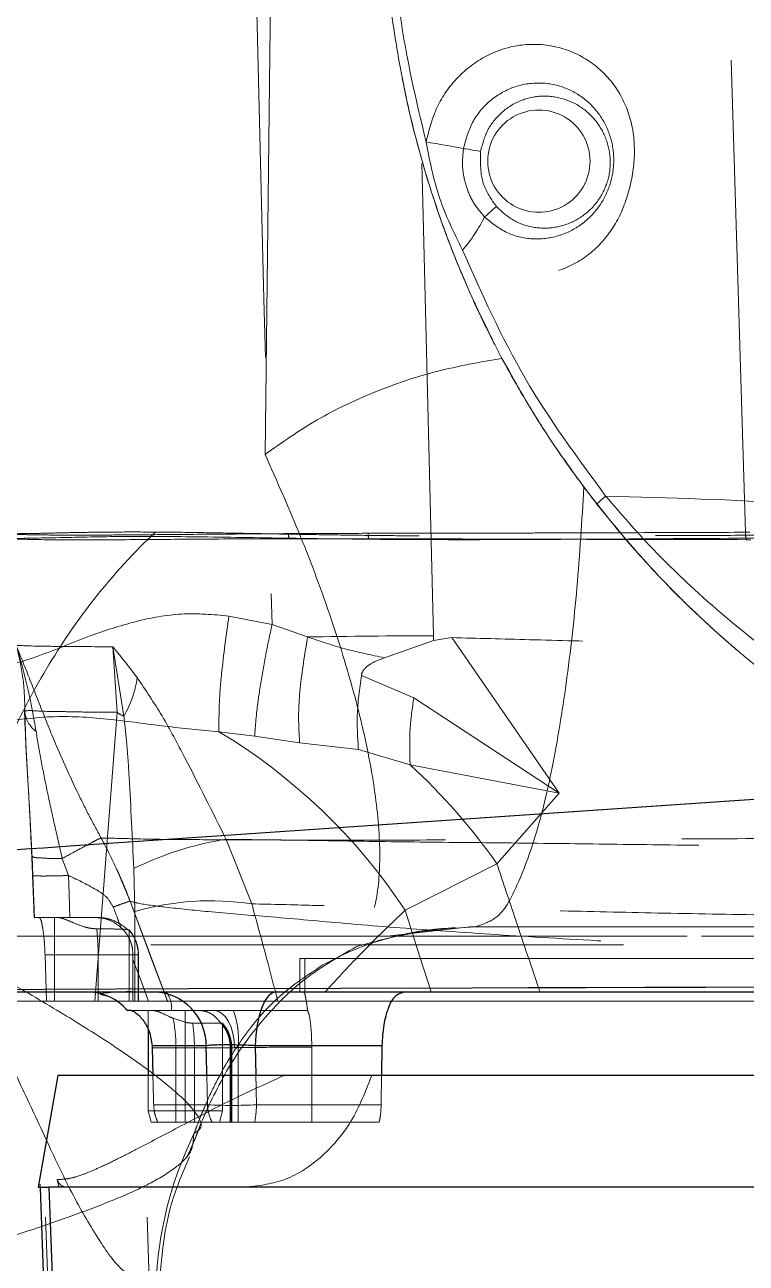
# Model space of a CAD drawing. Header units: millimetres. Extents: x 126 to 938, y 244 to 707.
# Drawn here: x 783.81 to 785.748, y 557.483 to 560.812 of the extents above; entities that cross this region are included whole.
import ezdxf

# ---------------------------------------------------------------- set-up
doc = ezdxf.new("R2010")
doc.units = ezdxf.units.MM
doc.linetypes.add('HIDDEN', pattern=[1.905, 1.27, -0.635])

msp = doc.modelspace()

# ---------------------------------------------------------------- linework, layer by layer
at = {"color": 7, "linetype": 'HIDDEN', "lineweight": 18}
for p, q in [((784.4554, 559.6574), (784.4737, 561.1873)), ((784.4741, 559.2002), (784.3582, 559.2228)), ((784.5698, 559.1664), (784.4741, 559.2004)), ((784.908, 559.1572), (784.7764, 559.1106)), ((784.9569, 559.1646), (784.908, 559.1572)), ((785.2457, 558.7467), (784.9569, 559.1646)), ((784.0758, 558.9535), (784.0466, 559.1397)), ((784.0577, 558.9639), (784.0466, 559.1397)), ((784.8552, 559.003), (784.7143, 559.0632)), ((785.2457, 558.7467), (784.8552, 559.003)), ((783.8092, 558.9691), (783.8111, 558.9141)), ((783.9983, 558.1873), (784.0577, 558.9639)), ((783.8114, 558.9142), (783.8118, 558.8999)), ((784.3315, 558.9116), (784.4275, 558.8998)), ((784.4275, 558.8998), (784.5483, 558.8818)), ((784.5483, 558.8818), (784.7062, 558.8642)), ((784.7062, 558.8642), (784.8452, 558.8224)), ((784.8452, 558.8224), (785.2457, 558.7467)), ((785.0782, 558.5568), (785.2457, 558.7467)), ((784.351, 558.6224), (784.4196, 558.4489)), ((783.8292, 558.5767), (783.8315, 558.5243)), ((783.9267, 558.5253), (783.9101, 558.5709)), ((784.8316, 558.4319), (785.0782, 558.5568)), ((783.8315, 558.5253), (783.8357, 558.4109)), ((784.0571, 558.5409), (784.0925, 558.4558)), ((784.1054, 558.4284), (784.1027, 558.5436)), ((784.1939, 558.1856), (784.0926, 558.4562)), ((784.1054, 558.1873), (784.1054, 558.4284)), ((783.8346, 558.4123), (783.8488, 558.4123)), ((783.9309, 558.4123), (783.8346, 558.4123)), ((783.8488, 558.4123), (783.8985, 558.4123)), ((783.8898, 558.4123), (783.8898, 558.1873)), ((783.8985, 558.4123), (783.8898, 558.4123)), ((783.8898, 558.4123), (784.0068, 558.4123)), ((784.0002, 558.4123), (783.9309, 558.4123)), ((784.0068, 558.4123), (784.0002, 558.4123)), ((784.7833, 558.3623), (785.0056, 558.3873)), ((785.0222, 558.3873), (784.965, 558.3839)), ((785.0056, 558.3873), (791.1195, 558.3873)), ((785.0222, 558.3873), (785.0056, 558.3873)), ((791.1155, 558.3873), (785.0222, 558.3873)), ((787.3237, 558.3623), (783.4787, 558.3623)), ((783.5176, 558.3623), (784.7833, 558.3623)), ((791.2237, 558.3623), (783.7237, 558.3623)), ((783.7237, 558.3623), (789.7719, 558.3623)), ((784.0898, 558.3787), (784.0898, 558.1873)), ((791.3052, 558.3623), (784.7833, 558.3623)), ((787.3237, 558.339), (783.472, 558.339)), ((783.8684, 558.1873), (783.8641, 558.3123)), ((784.0067, 558.3123), (783.8641, 558.3123)), ((784.1151, 558.3123), (784.0067, 558.3123)), ((784.0067, 558.1873), (784.0067, 558.3123)), ((784.1002, 558.3123), (784.1145, 558.3123)), ((784.1145, 558.3123), (784.1151, 558.3123)), ((784.1145, 558.3123), (784.1145, 558.1873)), ((784.1151, 558.3123), (784.1151, 558.1873)), ((790.3987, 558.3023), (784.5487, 558.3023)), ((784.5487, 558.2123), (784.5487, 558.3023)), ((784.5487, 558.3023), (790.3987, 558.3023)), ((784.5623, 558.3023), (784.5623, 558.2123)), ((790.3851, 558.3023), (784.5623, 558.3023)), ((784.5623, 558.3023), (790.3851, 558.3023)), ((783.1375, 558.2123), (784.6166, 558.2123)), ((791.2237, 558.1873), (783.7237, 558.1873)), ((783.7237, 558.1873), (789.7719, 558.1873)), ((783.8684, 558.1873), (783.9983, 558.1873)), ((783.8684, 558.1873), (784.0067, 558.1873)), ((784.0898, 558.1873), (783.8898, 558.1873)), ((783.8898, 558.1873), (784.0898, 558.1873)), ((783.9757, 558.2123), (784.1571, 558.2123)), ((784.1896, 558.2123), (783.9757, 558.2123)), ((783.9983, 558.1873), (784.1054, 558.1873)), ((784.0067, 558.1873), (784.1151, 558.1873)), ((784.1145, 558.1873), (784.1004, 558.1873)), ((784.1423, 558.1873), (784.1004, 558.1873)), ((784.4897, 558.1873), (784.1054, 558.1873)), ((784.1151, 558.1873), (784.1145, 558.1873)), ((784.1896, 558.2123), (784.1242, 558.2121)), ((784.1423, 558.1873), (784.1933, 558.1873)), ((784.1571, 558.2123), (784.4865, 558.2123)), ((784.5584, 558.2123), (784.1896, 558.2123)), ((784.1933, 558.1873), (784.1929, 558.1873)), ((784.1929, 558.1873), (790.7546, 558.1873)), ((784.4865, 558.2123), (784.8301, 558.2123)), ((786.4138, 558.1873), (784.4897, 558.1873)), ((784.5487, 558.2123), (784.5584, 558.2123)), ((790.3987, 558.2123), (784.5487, 558.2123)), ((790.3851, 558.2123), (784.5623, 558.2123)), ((784.5623, 558.2123), (790.3851, 558.2123)), ((784.6166, 558.2123), (784.9015, 558.2123)), ((784.8301, 558.2123), (790.3987, 558.2123)), ((784.9015, 558.2123), (785.194, 558.2123)), ((785.194, 558.2123), (790.6477, 558.2123)), ((784.086, 558.1623), (784.2042, 558.1623)), ((784.1532, 558.1623), (784.0955, 558.1623)), ((784.1408, 558.1623), (784.1408, 558.1122)), ((784.1409, 558.1623), (784.1532, 558.1623)), ((784.1532, 558.1623), (784.2408, 558.1623)), ((784.2042, 558.1623), (784.3183, 558.1623)), ((784.2408, 558.1623), (784.2755, 558.1623)), ((784.2408, 557.8923), (784.2408, 558.1623)), ((784.3183, 558.1623), (784.2755, 558.1623)), ((784.3183, 558.1623), (784.37, 558.1623)), ((784.37, 558.1623), (784.5696, 558.1623)), ((784.2408, 558.1306), (784.208, 558.1414)), ((784.2408, 557.8923), (784.2408, 558.1306)), ((784.2606, 558.1284), (784.3408, 558.1284)), ((784.3365, 558.1294), (784.3396, 558.1284)), ((784.3408, 557.8923), (784.3408, 558.1284)), ((784.1518, 558.0623), (784.2156, 558.0623)), ((784.2156, 558.0623), (784.2655, 558.0623)), ((784.2156, 558.0623), (784.2156, 557.8623)), ((784.2655, 558.0623), (784.3658, 558.0623)), ((784.2655, 558.0623), (784.2655, 557.8623)), ((784.3731, 558.0623), (784.3618, 558.0623)), ((784.3618, 558.0623), (784.3618, 557.8623)), ((784.3642, 558.0623), (784.3621, 558.0623)), ((784.3621, 558.0623), (784.3621, 557.8623)), ((784.3642, 558.0623), (784.3642, 557.8623)), ((784.3658, 557.8623), (784.3658, 558.0623)), ((784.3831, 558.063), (784.3831, 557.8623)), ((784.5808, 558.0635), (784.5808, 557.8623)), ((783.8988, 557.9873), (784.5059, 557.9873)), ((784.1408, 557.9873), (784.1408, 557.8923)), ((784.3005, 557.9088), (784.2989, 557.9873)), ((784.5059, 557.9873), (784.7419, 557.9873)), ((784.7419, 557.9873), (785.9224, 557.9873)), ((784.1408, 557.8923), (784.2408, 557.8923)), ((784.1408, 557.8923), (784.1489, 557.8623)), ((784.156, 557.9088), (784.3005, 557.9088)), ((784.3408, 557.8923), (784.2408, 557.8923)), ((784.2408, 557.8623), (784.2408, 557.8923)), ((784.2408, 557.8623), (784.2408, 557.8923)), ((784.3328, 557.8623), (784.3408, 557.8923)), ((784.4323, 557.9088), (784.7673, 557.9088)), ((784.1489, 557.8623), (784.2408, 557.8623)), ((784.1671, 557.8623), (784.313, 557.8623)), ((784.2156, 557.8623), (784.1671, 557.8623)), ((784.2655, 557.8623), (784.2156, 557.8623)), ((784.3328, 557.8623), (784.2408, 557.8623)), ((784.2655, 557.8623), (784.3658, 557.8623)), ((784.313, 557.8623), (784.4272, 557.8623)), ((784.3831, 557.8623), (784.3618, 557.8623)), ((784.3621, 557.8623), (784.3642, 557.8623)), ((784.5808, 557.8623), (784.3831, 557.8623)), ((784.4272, 557.8623), (784.7623, 557.8623)), ((784.7623, 557.8623), (784.5808, 557.8623)), ((783.902, 557.6873), (783.8459, 557.6873)), ((783.8506, 557.6954), (783.851, 557.6859)), ((783.8623, 557.6873), (783.902, 557.6873)), ((783.926, 557.6873), (784.4008, 557.6873)), ((783.926, 557.6873), (784.1354, 557.6873)), ((784.1354, 557.6873), (785.9214, 557.6873)), ((784.1823, 556.3373), (784.1354, 557.6873)), ((784.4008, 557.6873), (791.1069, 557.6873))]:
    msp.add_line(p, q, dxfattribs=at)
at = {"color": 7, "linetype": 'Continuous', "lineweight": 25}
for p, q in [((783.9306, 558.6047), (786.347, 558.7698)), ((781.559, 558.2123), (789.6435, 558.2123)), ((784.0736, 558.1742), (784.0853, 558.1611)), ((784.0955, 558.1623), (784.086, 558.1623)), ((784.1408, 558.1122), (784.1408, 557.9873)), ((784.2974, 558.0675), (784.1516, 558.0675)), ((784.1518, 558.0623), (784.1538, 557.9873)), ((784.7694, 558.0675), (784.4291, 558.0675)), ((784.4291, 558.0675), (784.4307, 557.9873)), ((784.7694, 558.0675), (784.7684, 557.9873)), ((783.8988, 557.9873), (783.8459, 557.6873)), ((791.0482, 557.9873), (783.8988, 557.9873)), ((783.8459, 557.6873), (783.8747, 557.6873)), ((783.851, 557.6859), (783.8983, 556.3372)), ((791.1011, 557.6873), (783.8747, 557.6873))]:
    msp.add_line(p, q, dxfattribs=at)
at = {"color": 7, "linetype": 'HIDDEN', "lineweight": 18, "flags": 128}
for points in [[(784.425, 561.1873), (784.4525, 560.0746), (784.4741, 559.2004)], [(784.9076, 559.1695), (784.8802, 560.2995), (784.8586, 561.1873)], [(785.7463, 559.4479), (785.7171, 560.4219), (785.6941, 561.1873)], [(785.0346, 560.472), (785.0272, 560.4732), (785.02, 560.4744), (785.0131, 560.4756), (785.0067, 560.4766), (785.0009, 560.4776), (784.9959, 560.4784), (784.9918, 560.4791), (784.9886, 560.4796)], [(785.0454, 560.2955), (785.0482, 560.298), (785.0514, 560.3008), (785.055, 560.304), (785.0589, 560.3076), (785.0632, 560.3113), (785.0676, 560.3153), (785.0722, 560.3193), (785.0769, 560.3235)], [(783.8305, 558.5253), (783.8328, 558.462), (783.8346, 558.4123)], [(783.9309, 558.4123), (783.9286, 558.4755), (783.9268, 558.5253)], [(784.0925, 558.4558), (784.1487, 558.3054), (784.1929, 558.1873)], [(784.1933, 558.1873), (784.1369, 558.3379), (784.0926, 558.4562)], [(784.8316, 558.4319), (784.8708, 558.3089), (784.9015, 558.2123)], [(784.1002, 558.2996), (784.1003, 558.2367), (784.1004, 558.1873)], [(784.1002, 558.2996), (784.1238, 558.2367), (784.1423, 558.1873)], [(784.3731, 558.0623), (784.3721, 558.0818), (784.3689, 558.1005), (784.3639, 558.1178), (784.3571, 558.133), (784.3487, 558.1454), (784.3393, 558.1546), (784.329, 558.1603), (784.3183, 558.1623)], [(783.9097, 556.3373), (783.8832, 557.0933), (783.8623, 557.6873)]]:
    msp.add_lwpolyline(points, dxfattribs=at)
at = {"color": 7, "linetype": 'Continuous', "lineweight": 25, "flags": 128}
for points in [[(783.9306, 558.6047), (785.2838, 558.6971), (786.347, 558.7698)], [(782.5267, 558.2155), (782.8277, 558.2165), (783.1505, 558.2175), (783.4951, 558.2186), (783.8615, 558.2198), (784.2497, 558.221), (784.6597, 558.2223), (785.0114, 558.2235), (785.1616, 558.2239), (785.3163, 558.2244), (785.4756, 558.2249), (785.6393, 558.2254), (785.8488, 558.2261), (786.078, 558.2268), (786.2988, 558.2275), (786.4938, 558.2281), (786.696, 558.2288), (786.7968, 558.2291), (786.8907, 558.2294), (786.9484, 558.2295), (787.0046, 558.2296)], [(784.4865, 558.2123), (784.4755, 558.2095), (784.465, 558.2013), (784.4552, 558.1881), (784.4466, 558.1702), (784.4395, 558.1483), (784.4341, 558.1233), (784.4306, 558.096), (784.4291, 558.0675)], [(784.0739, 558.1745), (784.0751, 558.1734), (784.086, 558.1623)], [(784.2989, 557.9873), (784.2987, 557.9976), (784.2974, 558.0675)]]:
    msp.add_lwpolyline(points, dxfattribs=at)
at = {"color": 7, "linetype": 'HIDDEN', "lineweight": 18}
for centre, radius, start, end in [((787.4737, 561.1873), 5.5, 90, 270), ((787.4737, 561.1873), 5.5, 90, 270), ((787.4737, 561.1872), 5.95, 181.9999, 266.80843), ((787.4737, 561.1872), 5.95, 181.99983, 266.80851), ((787.4737, 561.1873), 5.9354, 182.00006, 268), ((785.1912, 560.4456), 0.1375, 359.9975, 180.0025), ((785.1912, 560.4456), 0.1375, 359.9975, 180.0025), ((783.6198, 552.9229), 7.6797, 79.73333, 80.49402), ((785.1912, 560.4456), 0.1375, 179.9975, 0.0025), ((785.1912, 560.4456), 0.1375, 179.9975, 0.0025), ((784.6551, 560.4912), 0.4366, 319.2827, 333.3726), ((784.5812, 559.4439), 0.0629, 181.0335, 191.0561), ((784.7985, 559.4466), 0.0664, 181.3197, 194.005), ((785.8489, 559.449), 0.1026, 180.6383, 191.8232), ((784.9107, 540.6625), 18.5071, 90.00961, 91.05569), ((783.8258, 559.0985), 0.2891, 329.8832, 351.7562), ((783.8845, 558.9727), 0.0749, 184.1427, 233.4223), ((784.1009, 559.0177), 0.069, 231.2826, 248.7127), ((783.5251, 557.5704), 1.565, 33.3997, 58.9858), ((783.7768, 557.6498), 1.5864, 34.8745, 47.6625), ((784.4808, 557.7827), 0.8497, 98.7902, 116.4237), ((784.3093, 557.7231), 0.7341, 81.3594, 106.1206), ((783.4277, 558.3161), 0.5789, 359.6218, 6.5299), ((784.0143, 558.3123), 0.1003, 359.9736, 41.2911), ((784.0152, 558.3123), 0.1, 359.9975, 41.7319), ((784.0909, 557.6309), 0.5821, 86.7242, 97.6867), ((784.1305, 558.1679), 0.0739, 355.6467, 36.8889), ((784.1524, 558.0829), 0.2316, 355.0755, 20.0344), ((783.868, 558.0685), 0.3477, 358.9707, 12.1062), ((783.865, 558.0656), 0.4005, 359.5277, 9.0272), ((784.2618, 558.0622), 0.1, 0.0118, 44.2044), ((784.2614, 558.0623), 0.1007, 359.9565, 41.7727), ((784.2634, 558.0623), 0.1008, 359.9593, 40.9592), ((784.2658, 558.0622), 0.1001, 0.0126, 41.3945), ((784.3664, 559.2491), 1.342, 267.1851, 272.8149), ((784.4056, 557.9121), 0.1052, 181.803, 208.2681), ((784.2004, 557.9107), 0.2319, 347.9486, 359.5306), ((785.1695, 557.3875), 1.0079, 153.9028, 178.0279)]:
    msp.add_arc(centre, radius, start, end, dxfattribs=at)
at = {"color": 7, "linetype": 'Continuous', "lineweight": 25}
for centre, radius, start, end in [((783.9756, 558.0653), 0.1469, 47.9966, 89.9382), ((784.1524, 558.0673), 0.145, 0.0734, 88.1151)]:
    msp.add_arc(centre, radius, start, end, dxfattribs=at)
at = {"color": 7, "linetype": 'HIDDEN', "lineweight": 18}
for points, knots in [([(784.7737, 561.1873), (784.7754, 561.1137), (784.7789, 560.967), (784.8069, 560.7478), (784.8511, 560.5325), (784.9132, 560.3223), (784.9913, 560.1156), (785.058, 559.9831), (785.092, 559.9155)], [0, 0, 0, 0, 0.166634, 0.3322724, 0.5001232, 0.6640265, 0.8285914, 1, 1, 1, 1]), ([(785.3471, 559.5236), (785.3163, 559.5644), (785.2641, 559.6334), (785.1923, 559.7418), (785.1293, 559.8458), (785.067, 559.9611), (785.0111, 560.0777), (784.9624, 560.1931), (784.8992, 560.3638), (784.8344, 560.5939), (784.7832, 560.8896), (784.7769, 561.0874), (784.7737, 561.1868)], [0, 0, 0, 0, 0.085623, 0.144881, 0.217584, 0.289252, 0.364144, 0.434058, 0.499003, 0.668829, 0.833707, 1, 1, 1, 1]), ([(784.795, 561.1873), (784.7991, 561.0703), (784.8072, 560.8371), (784.8612, 560.6102), (784.8881, 560.4971)], [0, 0, 0, 0, 0.501701, 1, 1, 1, 1]), ([(784.8881, 560.4971), (784.8962, 560.5291), (784.9121, 560.5926), (784.9696, 560.6733), (785.0466, 560.7325), (785.1386, 560.7625), (785.2352, 560.7593), (785.3251, 560.7222), (785.3967, 560.655), (785.4408, 560.5658), (785.4523, 560.4667), (785.4376, 560.3685), (785.4017, 560.276), (785.3393, 560.1992), (785.2549, 560.1491), (785.1595, 560.1329), (785.0634, 560.1504), (785.0119, 560.1877), (784.986, 560.2064)], [0, 0, 0, 0, 0.063697, 0.126657, 0.188717, 0.250108, 0.311344, 0.37299, 0.435402, 0.498651, 0.562526, 0.626725, 0.690436, 0.753522, 0.815782, 0.877325, 0.938515, 1, 1, 1, 1]), ([(784.9886, 560.4796), (784.9951, 560.5037), (785.008, 560.5519), (785.0569, 560.6103), (785.1213, 560.6482), (785.1941, 560.66), (785.2644, 560.6456), (785.3236, 560.6094), (785.3663, 560.5576), (785.3902, 560.497), (785.3949, 560.4334), (785.3815, 560.3716), (785.3507, 560.3156), (785.3036, 560.2702), (785.2426, 560.2408), (785.1733, 560.233), (785.1019, 560.2492), (785.0644, 560.28), (785.0454, 560.2955)], [0, 0, 0, 0, 0.067862, 0.135649, 0.202946, 0.269089, 0.333491, 0.395824, 0.456101, 0.514591, 0.571838, 0.628671, 0.686058, 0.74481, 0.805472, 0.868329, 0.933315, 1, 1, 1, 1]), ([(785.0769, 560.3235), (785.0915, 560.31), (785.1207, 560.283), (785.1786, 560.2644), (785.2386, 560.265), (785.2951, 560.2858), (785.3417, 560.3238), (785.3733, 560.375), (785.3862, 560.4338), (785.379, 560.4935), (785.3528, 560.5477), (785.3104, 560.5903), (785.2563, 560.6167), (785.1965, 560.6236), (785.1377, 560.6099), (785.0875, 560.5771), (785.0497, 560.5296), (785.0396, 560.4912), (785.0346, 560.472)], [0, 0, 0, 0, 0.062578, 0.12507, 0.187551, 0.25004, 0.312535, 0.375041, 0.437526, 0.500013, 0.562506, 0.625025, 0.687547, 0.750063, 0.812569, 0.875034, 0.937502, 1, 1, 1, 1]), ([(782.1883, 560.5354), (782.1976, 560.4688), (782.2166, 560.3328), (782.2554, 560.1261), (782.3036, 559.9126), (782.3577, 559.7112), (782.4177, 559.5171), (782.4844, 559.3253), (782.5674, 559.1139), (782.6787, 558.8639), (782.8216, 558.5855), (783.001, 558.2854), (783.2019, 557.9956), (783.4156, 557.728), (783.6132, 557.5109), (783.7937, 557.3322), (783.92, 557.2174), (784.012, 557.1386), (784.0623, 557.0965), (784.1143, 557.0543), (784.1678, 557.0118), (784.2229, 556.9693), (784.2921, 556.9173), (784.3928, 556.8446), (784.5009, 556.7711), (784.6056, 556.7038), (784.6911, 556.651), (784.7863, 556.5948), (784.8915, 556.5357), (785.0576, 556.4476), (785.2768, 556.3426), (785.5406, 556.2337), (785.8056, 556.1395), (786.0751, 556.0592), (786.3522, 555.9913), (786.5345, 555.9586), (786.6232, 555.9427)], [0, 0, 0, 0, 0.029427, 0.0601118, 0.0920571, 0.125264, 0.151383, 0.1810111, 0.214148, 0.2507974, 0.3007912, 0.3511115, 0.4037674, 0.4550719, 0.50096, 0.5322046, 0.5662675, 0.5756555, 0.5852353, 0.5950095, 0.6049763, 0.6151366, 0.6254886, 0.6429089, 0.6695038, 0.6827103, 0.6973837, 0.7135229, 0.7311274, 0.7501964, 0.7958395, 0.8374784, 0.875119, 0.9189318, 0.9605581, 1, 1, 1, 1]), ([(784.986, 560.2064), (784.9634, 560.2525), (784.9179, 560.345), (784.8981, 560.4463), (784.8881, 560.4971)], [0, 0, 0, 0, 0.497643, 1, 1, 1, 1]), ([(786.5768, 555.9519), (786.4478, 555.9757), (786.1621, 556.0283), (785.733, 556.1576), (785.2937, 556.3278), (784.8772, 556.5334), (784.4859, 556.7702), (784.122, 557.0357), (783.7872, 557.3269), (783.4502, 557.6752), (783.1242, 558.086), (782.8246, 558.5616), (782.581, 559.0555), (782.3944, 559.5605), (782.2651, 560.0316), (782.2194, 560.3364), (782.1996, 560.4678)], [0, 0, 0, 0, 0.058392, 0.129282, 0.19916, 0.268, 0.335799, 0.402573, 0.468349, 0.533161, 0.61811, 0.701402, 0.783004, 0.86285, 0.940852, 1, 1, 1, 1]), ([(785.0454, 560.2955), (785.0345, 560.3084), (785.0129, 560.3337), (784.9941, 560.3801), (784.9839, 560.4293), (784.987, 560.4626), (784.9886, 560.4796)], [0, 0, 0, 0, 0.251876, 0.498424, 0.744748, 1, 1, 1, 1]), ([(785.0346, 560.472), (785.034, 560.4416), (785.0329, 560.3874), (785.0634, 560.343), (785.0769, 560.3235)], [0, 0, 0, 0, 0.55978, 1, 1, 1, 1]), ([(787.2862, 555.2321), (787.107, 555.2422), (786.7487, 555.2622), (786.2149, 555.3517), (785.6893, 555.4868), (785.1825, 555.6697), (784.7083, 555.891), (784.2686, 556.1451), (783.8593, 556.4292), (783.4757, 556.7458), (783.0979, 557.1148), (782.735, 557.5402), (782.3981, 558.0244), (782.1109, 558.539), (781.877, 559.0789), (781.6933, 559.6383), (781.6185, 560.0228), (781.5811, 560.215)], [0, 0, 0, 0, 0.065567, 0.131071, 0.19746, 0.263689, 0.327713, 0.388478, 0.449099, 0.509625, 0.570066, 0.641911, 0.713662, 0.78533, 0.856935, 0.928486, 1, 1, 1, 1]), ([(784.986, 560.2064), (785.0381, 560.0894), (785.1425, 559.8552), (785.2946, 559.6486), (785.3707, 559.5453)], [0, 0, 0, 0, 0.49937, 1, 1, 1, 1]), ([(784.4554, 559.6574), (784.5013, 559.6896), (784.5939, 559.7545), (784.7496, 559.8279), (784.9161, 559.8848), (785.0329, 559.9052), (785.092, 559.9155)], [0, 0, 0, 0, 0.241932, 0.48796, 0.741224, 1, 1, 1, 1]), ([(785.092, 559.9155), (785.1258, 559.855), (785.1926, 559.7354), (785.2727, 559.6242), (785.3122, 559.5692)], [0, 0, 0, 0, 0.50578, 1, 1, 1, 1]), ([(783.5933, 558.3338), (783.61, 558.4102), (783.6424, 558.5593), (783.7141, 558.7719), (783.8041, 558.9746), (783.9214, 559.1749), (784.0702, 559.3652), (784.2493, 559.5344), (784.3871, 559.6166), (784.4554, 559.6574)], [0, 0, 0, 0, 0.143575, 0.28031, 0.411407, 0.550593, 0.705768, 0.854197, 1, 1, 1, 1]), ([(784.4554, 559.6574), (784.488, 559.5841), (784.5529, 559.4378), (784.6349, 559.2163), (784.7007, 559.0012), (784.7453, 558.802), (784.7661, 558.6287), (784.7626, 558.487), (784.7361, 558.3811), (784.684, 558.3059), (784.6341, 558.2914), (784.6106, 558.2846)], [0, 0, 0, 0, 0.161557, 0.322344, 0.475582, 0.614405, 0.733021, 0.826597, 0.897814, 0.952051, 1, 1, 1, 1]), ([(785.3122, 559.5692), (785.3067, 559.4789), (785.296, 559.3027), (785.2679, 559.0507), (785.2316, 558.8282), (785.1889, 558.6421), (785.1392, 558.5093), (785.091, 558.4122), (785.0411, 558.3941), (785.0222, 558.3873)], [0, 0, 0, 0, 0.216878, 0.422872, 0.60642, 0.757907, 0.876122, 0.953242, 1, 1, 1, 1]), ([(785.3122, 559.5692), (785.3479, 559.5234), (785.4184, 559.4327), (785.5062, 559.3372), (785.567, 559.2754), (785.5987, 559.2443), (785.6302, 559.2144), (785.6621, 559.1851), (785.6958, 559.1551), (785.7355, 559.121), (785.7936, 559.0731), (785.8639, 559.0189), (785.9422, 558.963), (786.0161, 558.9139), (786.0903, 558.868), (786.164, 558.8257), (786.259, 558.7749), (786.3751, 558.7193), (786.5209, 558.6593), (786.6681, 558.6086), (786.8227, 558.5653), (786.9794, 558.5312), (787.1425, 558.5061), (787.3077, 558.4902), (787.4186, 558.4882), (787.4737, 558.4873)], [0, 0, 0, 0, 0.069482, 0.137589, 0.155051, 0.173307, 0.190716, 0.207125, 0.225121, 0.244712, 0.269745, 0.31528, 0.350974, 0.384877, 0.421461, 0.455389, 0.486657, 0.550319, 0.609426, 0.675393, 0.736595, 0.801483, 0.867237, 0.934045, 1, 1, 1, 1]), ([(785.3471, 559.5236), (785.3487, 559.5253), (785.3522, 559.5289), (785.36, 559.5362), (785.3664, 559.5416), (785.3707, 559.5453)], [0, 0, 0, 0, 0.218701, 0.46813, 1, 1, 1, 1]), ([(787.4737, 558.4873), (787.4212, 558.4881), (787.3161, 558.4899), (787.1607, 558.5041), (787.0057, 558.5266), (786.866, 558.5553), (786.7371, 558.5887), (786.6231, 558.6238), (786.5106, 558.664), (786.3981, 558.7097), (786.2783, 558.765), (786.1515, 558.8316), (786.023, 558.9085), (785.8986, 558.9926), (785.7629, 559.0958), (785.6209, 559.2199), (785.4759, 559.3662), (785.39, 559.4713), (785.3471, 559.5236)], [0, 0, 0, 0, 0.064288, 0.128815, 0.190987, 0.256224, 0.303381, 0.354119, 0.402311, 0.449686, 0.502946, 0.563916, 0.625103, 0.686317, 0.747872, 0.833832, 0.917177, 1, 1, 1, 1]), ([(785.3707, 559.5453), (785.4113, 559.4982), (785.4834, 559.4147), (785.623, 559.2782), (785.798, 559.1302), (786.0262, 558.9748), (786.2787, 558.8391), (786.5461, 558.7296), (786.8284, 558.6471), (787.1247, 558.5938), (787.4284, 558.5722), (787.7333, 558.5835), (788.0305, 558.6265), (788.3174, 558.7001), (788.5922, 558.803), (788.854, 558.9347), (789.1005, 559.0952), (789.3318, 559.2824), (789.4669, 559.4289), (789.5353, 559.503)], [0, 0, 0, 0, 0.039509, 0.070046, 0.124065, 0.184952, 0.245193, 0.30595, 0.368269, 0.431787, 0.496948, 0.56146, 0.625308, 0.687512, 0.749344, 0.811484, 0.873408, 0.936014, 1, 1, 1, 1]), ([(785.3707, 559.5453), (785.5418, 559.5404), (785.8862, 559.5307), (786.4031, 559.4814), (786.9228, 559.426), (787.4446, 559.3763), (787.9679, 559.3466), (788.4927, 559.3593), (789.0148, 559.4216), (789.3616, 559.4758), (789.5353, 559.503)], [0, 0, 0, 0, 0.122812, 0.24706, 0.372339, 0.497849, 0.623091, 0.748155, 0.873858, 1, 1, 1, 1]), ([(783.7466, 559.4437), (783.7591, 559.4432), (783.7857, 559.4421), (783.8271, 559.4412), (783.8715, 559.4405), (783.9198, 559.4402), (783.9743, 559.4402), (784.0382, 559.4405), (784.1175, 559.4411), (784.2247, 559.442), (784.3425, 559.443), (784.4735, 559.444), (784.5988, 559.4447), (784.6887, 559.445), (784.7322, 559.4451)], [0, 0, 0, 0, 0.038315, 0.080766, 0.126257, 0.173498, 0.227715, 0.292141, 0.368033, 0.46889, 0.61839, 0.726501, 0.867642, 1, 1, 1, 1]), ([(784.7341, 559.4306), (784.6561, 559.4306), (784.5088, 559.4307), (784.3011, 559.4297), (784.1212, 559.4282), (783.9703, 559.4273), (783.8495, 559.4276), (783.7789, 559.4299), (783.7486, 559.4309)], [0, 0, 0, 0, 0.237427, 0.448488, 0.63206, 0.785065, 0.907785, 1, 1, 1, 1]), ([(784.5184, 559.4428), (784.4749, 559.4436), (784.3915, 559.4452), (784.2712, 559.4474), (784.1615, 559.4486), (784.0682, 559.4488), (783.9915, 559.448), (783.9245, 559.4468), (783.8656, 559.4454), (783.8123, 559.4442), (783.7819, 559.4441), (783.7671, 559.444)], [0, 0, 0, 0, 0.1734606, 0.3330949, 0.4806716, 0.6113587, 0.7054475, 0.7871539, 0.8787556, 0.9407555, 1, 1, 1, 1]), ([(783.7692, 559.431), (783.8105, 559.4317), (783.9077, 559.4335), (784.0745, 559.4376), (784.2833, 559.436), (784.4362, 559.4333), (784.5195, 559.4319)], [0, 0, 0, 0, 0.165159, 0.38863, 0.666843, 1, 1, 1, 1]), ([(786.7748, 559.4407), (786.7144, 559.4408), (786.5928, 559.4411), (786.4091, 559.4412), (786.2299, 559.4411), (786.0584, 559.4408), (785.8897, 559.4403), (785.7131, 559.4397), (785.5306, 559.439), (785.3577, 559.4383), (785.2084, 559.4378), (785.0874, 559.4376), (784.9745, 559.4377), (784.8623, 559.4382), (784.7469, 559.4393), (784.633, 559.4408), (784.5584, 559.4421), (784.5184, 559.4428)], [0, 0, 0, 0, 0.080295, 0.161784, 0.244181, 0.318469, 0.38991, 0.468435, 0.553184, 0.632529, 0.69838, 0.75169, 0.79333, 0.848558, 0.900876, 0.946752, 1, 1, 1, 1]), ([(784.5195, 559.4319), (784.6203, 559.4305), (784.833, 559.4276), (785.1688, 559.4281), (785.5365, 559.4307), (785.9309, 559.433), (786.3469, 559.4347), (786.6302, 559.4345), (786.7749, 559.4344)], [0, 0, 0, 0, 0.134009, 0.282925, 0.446748, 0.623098, 0.807538, 1, 1, 1, 1]), ([(784.7322, 559.4451), (784.7475, 559.4451), (784.7866, 559.4452), (784.8585, 559.4454), (784.9463, 559.4455), (785.0374, 559.4457), (785.1189, 559.4458), (785.1949, 559.446), (785.3216, 559.4464), (785.5062, 559.4469), (785.6651, 559.4476), (785.7463, 559.4479)], [0, 0, 0, 0, 0.045246, 0.115577, 0.21278, 0.305105, 0.384957, 0.453854, 0.530004, 0.759818, 1, 1, 1, 1]), ([(785.7485, 559.428), (785.6266, 559.4282), (785.3919, 559.4287), (785.0538, 559.4296), (784.8376, 559.4303), (784.7341, 559.4306)], [0, 0, 0, 0, 0.360536, 0.693936, 1, 1, 1, 1]), ([(785.7463, 559.4479), (785.7485, 559.4479), (785.7525, 559.4479), (785.7565, 559.4479), (785.7582, 559.4479)], [0, 0, 0, 0, 0.5608685, 1, 1, 1, 1]), ([(785.7607, 559.428), (785.7584, 559.428), (785.7543, 559.428), (785.7503, 559.428), (785.7485, 559.428)], [0, 0, 0, 0, 0.559879, 1, 1, 1, 1]), ([(784.3582, 559.2228), (784.3158, 559.2266), (784.2315, 559.234), (784.1049, 559.2096), (783.9734, 559.1674), (783.8409, 559.1094), (783.7433, 559.0842), (783.6969, 559.0723)], [0, 0, 0, 0, 0.185485, 0.368932, 0.55918, 0.790327, 1, 1, 1, 1]), ([(784.3315, 558.9116), (784.3314, 558.9344), (784.3314, 558.9865), (784.3397, 559.0905), (784.351, 559.1712), (784.3582, 559.2228)], [0, 0, 0, 0, 0.218713, 0.499351, 1, 1, 1, 1]), ([(784.4275, 558.8998), (784.4289, 558.9195), (784.432, 558.9639), (784.4423, 559.0356), (784.4561, 559.1161), (784.4681, 559.1718), (784.4741, 559.2002)], [0, 0, 0, 0, 0.194757, 0.438116, 0.713625, 1, 1, 1, 1]), ([(784.5483, 558.8818), (784.547, 558.9038), (784.544, 558.9525), (784.55, 559.0479), (784.5621, 559.1203), (784.5698, 559.1664)], [0, 0, 0, 0, 0.230918, 0.510785, 1, 1, 1, 1]), ([(784.7764, 559.1106), (784.7406, 559.1179), (784.6706, 559.1323), (784.6029, 559.1552), (784.5698, 559.1664)], [0, 0, 0, 0, 0.5106339, 1, 1, 1, 1]), ([(784.908, 559.1572), (784.9079, 559.1595), (784.9078, 559.1636), (784.9077, 559.1677), (784.9076, 559.1695)], [0, 0, 0, 0, 0.56003, 1, 1, 1, 1]), ([(791.0226, 559.0058), (791.0052, 559.0063), (790.9605, 559.0074), (790.8784, 559.0096), (790.7866, 559.012), (790.6912, 559.0145), (790.5988, 559.0169), (790.4956, 559.0196), (790.3818, 559.0226), (790.2385, 559.0263), (790.0598, 559.031), (789.8392, 559.0369), (789.6487, 559.0418), (789.4965, 559.0458), (789.3908, 559.0486), (789.2809, 559.0515), (789.1668, 559.0545), (789.0486, 559.0575), (788.9262, 559.0607), (788.7998, 559.064), (788.6456, 559.068), (788.4499, 559.0732), (788.2731, 559.0778), (788.1393, 559.0813), (788.0626, 559.0833), (787.9827, 559.0854), (787.8997, 559.0876), (787.8135, 559.0898), (787.6599, 559.0939), (787.4537, 559.0992), (787.2096, 559.1056), (787.0359, 559.1101), (786.9214, 559.1131), (786.8548, 559.1149), (786.7958, 559.1164), (786.7443, 559.1178), (786.7002, 559.119), (786.6635, 559.1199), (786.5253, 559.1236), (786.292, 559.1297), (785.9706, 559.1381), (785.6771, 559.1457), (785.412, 559.1527), (785.1751, 559.1589), (785.0266, 559.1628), (784.9569, 559.1646)], [0, 0, 0, 0, 0.008622, 0.022127, 0.040581, 0.05404, 0.069283, 0.0863, 0.10507, 0.12557, 0.157174, 0.193479, 0.234656, 0.251375, 0.268793, 0.286911, 0.305721, 0.325221, 0.3454, 0.366244, 0.387742, 0.421644, 0.463064, 0.475176, 0.487817, 0.500985, 0.514679, 0.528894, 0.54363, 0.59062, 0.630898, 0.664326, 0.676552, 0.687524, 0.697252, 0.705744, 0.713006, 0.719048, 0.723878, 0.781375, 0.834436, 0.882847, 0.926537, 0.965544, 1, 1, 1, 1]), ([(783.7884, 559.1388), (783.7814, 559.1402), (783.7579, 559.1448), (783.8483, 559.1412), (783.9093, 559.1414), (783.9946, 559.1403), (784.0466, 559.1397)], [0, 0, 0, 0, 0.056564, 0.187457, 0.505677, 1, 1, 1, 1]), ([(784.0147, 558.626), (784.0035, 558.6467), (783.9812, 558.6881), (783.9395, 558.772), (783.8964, 558.8678), (783.853, 558.976), (783.8193, 559.063), (783.7973, 559.1171), (783.7884, 559.1388)], [0, 0, 0, 0, 0.125968, 0.251365, 0.500907, 0.687701, 0.87474, 1, 1, 1, 1]), ([(783.7884, 559.1388), (783.7951, 559.1095), (783.808, 559.053), (783.8092, 558.9952), (783.8099, 558.9673)], [0, 0, 0, 0, 0.518734, 1, 1, 1, 1]), ([(783.8399, 558.9126), (783.8335, 558.9497), (783.8203, 559.026), (783.7993, 559.1005), (783.7884, 559.1388)], [0, 0, 0, 0, 0.486743, 1, 1, 1, 1]), ([(784.0466, 559.1397), (784.0588, 559.1248), (784.081, 559.0976), (784.1023, 559.0697), (784.1119, 559.0571)], [0, 0, 0, 0, 0.549524, 1, 1, 1, 1]), ([(784.7143, 559.0632), (784.715, 559.0661), (784.7164, 559.0722), (784.7244, 559.0839), (784.7442, 559.0985), (784.7639, 559.1059), (784.7764, 559.1106)], [0, 0, 0, 0, 0.109702, 0.227423, 0.51245, 1, 1, 1, 1]), ([(784.1119, 559.0571), (784.1347, 559.0232), (784.1813, 558.9538), (784.2583, 558.8071), (784.3142, 558.6957), (784.351, 558.6224)], [0, 0, 0, 0, 0.246644, 0.504354, 1, 1, 1, 1]), ([(784.7062, 558.8642), (784.7043, 558.8947), (784.7002, 558.9613), (784.7093, 559.0274), (784.7143, 559.0632)], [0, 0, 0, 0, 0.458313, 1, 1, 1, 1]), ([(784.8452, 558.8224), (784.8442, 558.8544), (784.8423, 558.9149), (784.8511, 558.9748), (784.8552, 559.003)], [0, 0, 0, 0, 0.528787, 1, 1, 1, 1]), ([(783.7344, 558.9368), (783.7858, 558.9437), (783.8875, 558.9574), (784.0391, 558.9465), (784.1857, 558.9255), (784.2829, 558.9162), (784.3315, 558.9116)], [0, 0, 0, 0, 0.258645, 0.511641, 0.756207, 1, 1, 1, 1]), ([(784.0577, 558.9639), (784.0275, 558.9641), (783.9756, 558.9643), (783.9038, 558.9661), (783.8534, 558.9663), (783.8226, 558.9692), (783.8118, 558.9676), (783.8099, 558.9673)], [0, 0, 0, 0, 0.36519, 0.628972, 0.86737, 0.976761, 1, 1, 1, 1]), ([(783.8099, 558.9673), (783.8102, 558.9554), (783.8107, 558.9377), (783.8112, 558.92), (783.8114, 558.9142)], [0, 0, 0, 0, 0.670783, 1, 1, 1, 1]), ([(784.1027, 558.5436), (784.0987, 558.6258), (784.0932, 558.7378), (784.085, 558.8745), (784.0787, 558.9288), (784.0758, 558.9535)], [0, 0, 0, 0, 0.600952, 0.818731, 1, 1, 1, 1]), ([(783.8114, 558.9059), (783.8125, 558.8826), (783.8147, 558.8328), (783.8195, 558.7541), (783.8245, 558.6677), (783.8276, 558.6077), (783.8292, 558.5767)], [0, 0, 0, 0, 0.212046, 0.453383, 0.718076, 1, 1, 1, 1]), ([(783.8118, 558.8999), (783.8118, 558.8971), (783.8127, 558.8648), (783.8171, 558.7975), (783.8232, 558.6932), (783.8265, 558.6185), (783.8283, 558.5788)], [0, 0, 0, 0, 0.025684, 0.301855, 0.62932, 1, 1, 1, 1]), ([(783.9101, 558.5709), (783.9031, 558.6023), (783.8896, 558.6623), (783.8699, 558.7497), (783.8537, 558.8323), (783.8444, 558.8863), (783.8399, 558.9126)], [0, 0, 0, 0, 0.2767289, 0.5286906, 0.7707188, 1, 1, 1, 1]), ([(783.9101, 558.5709), (783.9252, 558.5791), (783.9524, 558.5939), (783.9854, 558.6112), (784.0049, 558.6219), (784.0127, 558.6252), (784.0147, 558.626)], [0, 0, 0, 0, 0.436305, 0.785323, 0.946864, 1, 1, 1, 1]), ([(786.8453, 558.6274), (786.7154, 558.627), (786.4608, 558.6264), (786.0872, 558.6263), (785.7332, 558.6242), (785.4033, 558.6224), (785.1022, 558.6214), (784.8329, 558.6204), (784.5983, 558.6198), (784.4013, 558.6214), (784.2442, 558.6214), (784.1289, 558.623), (784.0571, 558.6251), (784.0239, 558.6258), (784.0147, 558.626)], [0, 0, 0, 0, 0.13768, 0.269798, 0.395987, 0.51286, 0.619394, 0.715067, 0.798333, 0.867998, 0.92389, 0.964795, 0.99024, 1, 1, 1, 1]), ([(784.0553, 558.5448), (784.0457, 558.5651), (784.0328, 558.5925), (784.0184, 558.6191), (784.0147, 558.626)], [0, 0, 0, 0, 0.739772, 1, 1, 1, 1]), ([(784.351, 558.6224), (784.4111, 558.6217), (784.5436, 558.6202), (784.7585, 558.6162), (785.0058, 558.6138), (785.2657, 558.611), (785.5336, 558.6073), (785.7925, 558.6044), (785.9851, 558.6029), (786.1078, 558.6012), (786.1528, 558.6017), (786.1866, 558.6032), (786.2436, 558.6068), (786.3146, 558.6298), (786.3961, 558.6392), (786.447, 558.6425), (786.4868, 558.6427), (786.5515, 558.6406), (786.6347, 558.6301), (786.731, 558.6056), (786.8101, 558.5802), (786.8792, 558.5561), (786.9399, 558.533), (786.9776, 558.5181), (786.9952, 558.5112)], [0, 0, 0, 0, 0.067625, 0.148971, 0.241791, 0.345796, 0.441308, 0.543079, 0.63705, 0.657891, 0.681103, 0.687656, 0.695977, 0.745291, 0.770563, 0.788141, 0.802582, 0.815291, 0.861037, 0.896424, 0.926949, 0.95442, 0.978736, 1, 1, 1, 1]), ([(783.8283, 558.5788), (783.8287, 558.5688), (783.8295, 558.551), (783.8302, 558.5331), (783.8305, 558.5253)], [0, 0, 0, 0, 0.5588973, 1, 1, 1, 1]), ([(783.9101, 558.5709), (783.8979, 558.5706), (783.8758, 558.5701), (783.8506, 558.5732), (783.8332, 558.573), (783.8293, 558.5776), (783.8283, 558.5788)], [0, 0, 0, 0, 0.433304, 0.787028, 0.947199, 1, 1, 1, 1]), ([(785.194, 558.2123), (785.1723, 558.2766), (785.1338, 558.3914), (785.0952, 558.5063), (785.0782, 558.5568)], [0, 0, 0, 0, 0.5600065, 1, 1, 1, 1]), ([(783.9268, 558.5252), (783.9145, 558.5248), (783.8962, 558.5242), (783.8728, 558.5239), (783.8575, 558.5237), (783.8454, 558.524), (783.8366, 558.5238), (783.8322, 558.5249), (783.8305, 558.5253)], [0, 0, 0, 0, 0.3829912, 0.5670781, 0.729015, 0.8575779, 0.9457772, 1, 1, 1, 1]), ([(783.9268, 558.5253), (783.954, 558.5125), (783.9908, 558.4953), (784.0329, 558.4663), (784.0429, 558.4487), (784.0475, 558.4405)], [0, 0, 0, 0, 0.601301, 0.813835, 1, 1, 1, 1]), ([(784.0926, 558.4562), (784.0898, 558.4635), (784.0843, 558.4781), (784.0723, 558.5068), (784.0629, 558.5292), (784.0557, 558.544), (784.0553, 558.5448)], [0, 0, 0, 0, 0.244204, 0.486767, 0.969845, 1, 1, 1, 1]), ([(784.0475, 558.4405), (784.0538, 558.4428), (784.0654, 558.4472), (784.0797, 558.452), (784.0884, 558.4553), (784.0918, 558.4561), (784.0926, 558.4562)], [0, 0, 0, 0, 0.4192522, 0.7803429, 0.9496125, 1, 1, 1, 1]), ([(784.0926, 558.4562), (784.0925, 558.4561), (784.0924, 558.456), (784.0924, 558.4558), (784.0925, 558.4558)], [0, 0, 0, 0, 0.601864, 1, 1, 1, 1]), ([(784.0925, 558.4558), (784.1006, 558.4538), (784.1319, 558.4464), (784.2022, 558.4385), (784.3162, 558.426), (784.4729, 558.4143), (784.6695, 558.3959), (784.9036, 558.3777), (785.1714, 558.3599), (785.4691, 558.3428), (785.7928, 558.3274), (786.1382, 558.3147), (786.5006, 558.3009), (786.7473, 558.2953), (786.8731, 558.2924)], [0, 0, 0, 0, 0.0090627, 0.034567, 0.0759459, 0.1326888, 0.2036722, 0.2884461, 0.3855278, 0.4925105, 0.6095189, 0.7343731, 0.8645532, 1, 1, 1, 1]), ([(784.0475, 558.4405), (784.0514, 558.4302), (784.0582, 558.412), (784.065, 558.3937), (784.068, 558.3857)], [0, 0, 0, 0, 0.56001, 1, 1, 1, 1]), ([(786.4138, 558.1873), (786.372, 558.2416), (786.3149, 558.3159), (786.253, 558.3898), (786.2276, 558.4113), (786.1927, 558.4153), (786.0592, 558.4122), (785.8284, 558.4193), (785.5347, 558.4232), (785.2619, 558.4303), (785.0131, 558.4346), (784.79, 558.4389), (784.5949, 558.4449), (784.4744, 558.4477), (784.4196, 558.4489)], [0, 0, 0, 0, 0.097667, 0.133411, 0.13895, 0.143903, 0.182418, 0.331466, 0.472161, 0.602729, 0.721171, 0.827811, 0.92158, 1, 1, 1, 1]), ([(784.4196, 558.4489), (784.433, 558.4), (784.4571, 558.313), (784.4797, 558.2256), (784.4897, 558.1873)], [0, 0, 0, 0, 0.561792, 1, 1, 1, 1]), ([(784.6166, 558.2123), (784.6501, 558.2486), (784.7197, 558.3239), (784.7935, 558.395), (784.8316, 558.4319)], [0, 0, 0, 0, 0.482603, 1, 1, 1, 1]), ([(783.8641, 558.3123), (783.8637, 558.3206), (783.8631, 558.3356), (783.8611, 558.3591), (783.8589, 558.3788), (783.8557, 558.3946), (783.8539, 558.405), (783.8504, 558.4099), (783.8488, 558.4123)], [0, 0, 0, 0, 0.244045, 0.441311, 0.695838, 0.824178, 0.917392, 1, 1, 1, 1]), ([(784.0029, 558.3819), (783.9977, 558.3822), (783.9867, 558.3828), (783.9658, 558.3878), (783.9425, 558.397), (783.9215, 558.4061), (783.9072, 558.4113), (783.901, 558.412), (783.8985, 558.4123)], [0, 0, 0, 0, 0.142777, 0.301137, 0.586336, 0.830267, 0.930299, 1, 1, 1, 1]), ([(784.0002, 558.4123), (784.0126, 558.4111), (784.0377, 558.4086), (784.0579, 558.3934), (784.068, 558.3857)], [0, 0, 0, 0, 0.495504, 1, 1, 1, 1]), ([(784.0068, 558.4123), (784.0121, 558.412), (784.023, 558.4115), (784.0427, 558.4067), (784.0589, 558.3994), (784.0697, 558.3924), (784.0728, 558.3902), (784.0762, 558.3877), (784.081, 558.3845), (784.0857, 558.3799), (784.0887, 558.3788), (784.0896, 558.3785)], [0, 0, 0, 0, 0.17592, 0.356952, 0.662574, 0.755599, 0.779674, 0.78664, 0.895663, 0.969126, 1, 1, 1, 1]), ([(784.1002, 558.3123), (784.0998, 558.3191), (784.099, 558.3328), (784.0924, 558.3525), (784.0824, 558.3708), (784.0728, 558.3807), (784.068, 558.3857)], [0, 0, 0, 0, 0.249123, 0.499449, 0.748492, 1, 1, 1, 1]), ([(784.965, 558.3839), (784.947, 558.3832), (784.8927, 558.3809), (784.8046, 558.3631), (784.7031, 558.3322), (784.6412, 558.3003), (784.6106, 558.2846)], [0, 0, 0, 0, 0.1459435, 0.4383066, 0.7230321, 1, 1, 1, 1]), ([(784.7, 558.3336), (784.7401, 558.3448), (784.8274, 558.3692), (784.9174, 558.3798), (784.9661, 558.3856)], [0, 0, 0, 0, 0.459353, 1, 1, 1, 1]), ([(784.0898, 558.3788), (784.0869, 558.3793), (784.0784, 558.3808), (784.0603, 558.381), (784.0342, 558.3818), (784.0138, 558.3819), (784.0029, 558.3819)], [0, 0, 0, 0, 0.099006, 0.298145, 0.623481, 1, 1, 1, 1]), ([(784.0896, 558.3785), (784.0897, 558.3785), (784.0898, 558.3785), (784.0898, 558.3787), (784.0898, 558.3787)], [0, 0, 0, 0, 0.663892, 1, 1, 1, 1]), ([(784.0898, 558.3787), (784.0898, 558.3787), (784.0898, 558.3788), (784.0898, 558.3788), (784.0898, 558.3788)], [0, 0, 0, 0, 0.508267, 1, 1, 1, 1]), ([(783.511, 558.339), (783.5376, 558.3305), (783.6008, 558.3102), (783.6674, 558.2125), (783.7369, 558.0938), (783.8048, 557.9498), (783.8729, 557.8016), (783.9401, 557.66), (784.0084, 557.5445), (784.0742, 557.4497), (784.1361, 557.4303), (784.1622, 557.4222)], [0, 0, 0, 0, 0.070695, 0.168058, 0.29164, 0.432147, 0.578155, 0.715454, 0.835863, 0.930731, 1, 1, 1, 1]), ([(783.5933, 558.3338), (783.6469, 558.3047), (783.7519, 558.2479), (783.9006, 558.1613), (784.0327, 558.0785), (784.14, 558.005), (784.2202, 557.9402), (784.2652, 557.8961), (784.2918, 557.8496), (784.2725, 557.8365), (784.2644, 557.831)], [0, 0, 0, 0, 0.207954, 0.407043, 0.587017, 0.73828, 0.853569, 0.929673, 0.970325, 1, 1, 1, 1]), ([(784.2826, 557.859), (784.3058, 557.9097), (784.3513, 558.0087), (784.447, 558.1393), (784.5603, 558.2534), (784.653, 558.3066), (784.6999, 558.3335)], [0, 0, 0, 0, 0.258526, 0.505452, 0.749495, 1, 1, 1, 1]), ([(784.1002, 558.2996), (784.1002, 558.302), (784.1002, 558.3062), (784.1002, 558.3104), (784.1002, 558.3123)], [0, 0, 0, 0, 0.560227, 1, 1, 1, 1]), ([(784.6106, 558.2846), (784.5691, 558.2572), (784.4881, 558.2036), (784.3942, 558.0921), (784.3326, 557.9897), (784.2942, 557.9079), (784.2765, 557.8635), (784.268, 557.8404), (784.2656, 557.8339), (784.2648, 557.832), (784.2645, 557.8312), (784.2644, 557.831), (784.2643, 557.8309)], [0, 0, 0, 0, 0.25482, 0.49781, 0.74243, 0.869051, 0.962944, 0.988537, 0.996027, 0.998452, 0.999332, 1, 1, 1, 1]), ([(784.5696, 558.1623), (784.5688, 558.1693), (784.5675, 558.1818), (784.5642, 558.197), (784.5627, 558.2076), (784.5594, 558.2112), (784.5584, 558.2123)], [0, 0, 0, 0, 0.410014, 0.720552, 0.916809, 1, 1, 1, 1]), ([(784.208, 558.1414), (784.206, 558.1423), (784.1956, 558.1468), (784.1813, 558.154), (784.1651, 558.1608), (784.1569, 558.1618), (784.1532, 558.1623)], [0, 0, 0, 0, 0.1112805, 0.5775788, 0.8151927, 1, 1, 1, 1]), ([(784.2755, 558.1623), (784.2828, 558.1617), (784.2967, 558.1608), (784.3147, 558.1518), (784.3255, 558.1416), (784.3318, 558.1335), (784.3351, 558.1306), (784.3365, 558.1294)], [0, 0, 0, 0, 0.305081, 0.575489, 0.817773, 0.922873, 1, 1, 1, 1]), ([(784.5808, 558.0635), (784.5807, 558.0751), (784.5805, 558.0967), (784.5777, 558.1257), (784.5754, 558.1476), (784.5711, 558.1584), (784.5696, 558.1623)], [0, 0, 0, 0, 0.3460521, 0.6504865, 0.8768157, 1, 1, 1, 1]), ([(784.2606, 558.1284), (784.2569, 558.1285), (784.2502, 558.1288), (784.2437, 558.13), (784.2408, 558.1306)], [0, 0, 0, 0, 0.558603, 1, 1, 1, 1]), ([(784.3731, 558.0623), (784.3747, 558.0624), (784.3781, 558.0626), (784.3814, 558.0629), (784.3831, 558.063)], [0, 0, 0, 0, 0.479767, 1, 1, 1, 1]), ([(784.3831, 558.063), (784.42, 558.0631), (784.4859, 558.0633), (784.5518, 558.0634), (784.5808, 558.0635)], [0, 0, 0, 0, 0.559997, 1, 1, 1, 1]), ([(784.5059, 557.9873), (784.455, 557.964), (784.3588, 557.9201), (784.2276, 557.8509), (784.1297, 557.7993), (784.0616, 557.7644), (784.0194, 557.7439), (783.9824, 557.7276), (783.9508, 557.7158), (783.9223, 557.7087), (783.905, 557.7082), (783.8966, 557.7079)], [0, 0, 0, 0, 0.249438, 0.471325, 0.660681, 0.742956, 0.812365, 0.869773, 0.923234, 0.96253, 1, 1, 1, 1]), ([(784.1538, 557.9873), (784.1539, 557.9836), (784.1547, 557.9574), (784.1554, 557.9313), (784.156, 557.9088)], [0, 0, 0, 0, 0.139496, 1, 1, 1, 1]), ([(784.4008, 557.6873), (784.4358, 557.6911), (784.5097, 557.6994), (784.6103, 557.7649), (784.6936, 557.8628), (784.7256, 557.9451), (784.7419, 557.9873)], [0, 0, 0, 0, 0.215181, 0.456034, 0.721773, 1, 1, 1, 1]), ([(784.4307, 557.9873), (784.4308, 557.9844), (784.4313, 557.9582), (784.4318, 557.932), (784.4323, 557.9088)], [0, 0, 0, 0, 0.110182, 1, 1, 1, 1]), ([(784.7684, 557.9873), (784.7683, 557.9844), (784.768, 557.9582), (784.7676, 557.932), (784.7673, 557.9088)], [0, 0, 0, 0, 0.110258, 1, 1, 1, 1]), ([(784.1671, 557.8623), (784.164, 557.8695), (784.1578, 557.8844), (784.1566, 557.9005), (784.156, 557.9088)], [0, 0, 0, 0, 0.4874, 1, 1, 1, 1]), ([(784.7623, 557.8623), (784.7635, 557.8687), (784.7664, 557.8841), (784.767, 557.8997), (784.7673, 557.9088)], [0, 0, 0, 0, 0.4221468, 1, 1, 1, 1]), ([(784.2458, 557.7693), (784.2494, 557.7769), (784.2567, 557.7919), (784.2664, 557.8148), (784.2755, 557.8378), (784.2808, 557.8533), (784.2834, 557.8611)], [0, 0, 0, 0, 0.2541297, 0.5040047, 0.7516588, 1, 1, 1, 1]), ([(784.2637, 557.8312), (784.2629, 557.8153), (784.2611, 557.7786), (784.2094, 557.7339), (784.1393, 557.692), (784.0441, 557.6503), (783.9334, 557.6086), (783.8118, 557.567), (783.6842, 557.5252), (783.5974, 557.4977), (783.5536, 557.4838)], [0, 0, 0, 0, 0.05606, 0.130149, 0.232542, 0.360931, 0.507912, 0.666658, 0.831586, 1, 1, 1, 1]), ([(784.1714, 557.4273), (784.1771, 557.4963), (784.1868, 557.6145), (784.2328, 557.7236), (784.2519, 557.769)], [0, 0, 0, 0, 0.5836509, 1, 1, 1, 1]), ([(783.8623, 557.6873), (783.8575, 557.6873), (783.8425, 557.6873), (783.8617, 557.6873), (783.8747, 557.6873)], [0, 0, 0, 0, 0.318911, 1, 1, 1, 1]), ([(783.8966, 557.7079), (783.8976, 557.7042), (783.8995, 557.6973), (783.9012, 557.6904), (783.902, 557.6873)], [0, 0, 0, 0, 0.541687, 1, 1, 1, 1]), ([(783.8966, 557.7079), (783.8972, 557.706), (783.8985, 557.7023), (783.9019, 557.6975), (783.9065, 557.6927), (783.9123, 557.6891), (783.9193, 557.6875), (783.9237, 557.6873), (783.926, 557.6873)], [0, 0, 0, 0, 0.151564, 0.304606, 0.447543, 0.665925, 0.819545, 1, 1, 1, 1])]:
    msp.add_open_spline(points, degree=3, knots=knots, dxfattribs=at)
at = {"color": 7, "linetype": 'Continuous', "lineweight": 25}
for points, knots in [([(782.64, 558.5164), (782.8809, 558.5329), (783.3111, 558.5624), (783.7413, 558.5918), (783.9306, 558.6047)], [0, 0, 0, 0, 0.559998, 1, 1, 1, 1]), ([(784.013, 558.2078), (784.0128, 558.2077), (784.0108, 558.2071), (784.021, 558.2044), (784.0244, 558.2035), (784.0289, 558.2021), (784.0302, 558.2017)], [0, 0, 0, 0, 0.030769, 0.296834, 0.799309, 1, 1, 1, 1]), ([(784.8301, 558.2123), (784.8216, 558.2094), (784.8012, 558.2025), (784.7844, 558.1662), (784.7722, 558.1214), (784.7704, 558.0863), (784.7694, 558.0675)], [0, 0, 0, 0, 0.155255, 0.374327, 0.664552, 1, 1, 1, 1]), ([(784.0955, 558.1623), (784.0972, 558.1618), (784.1016, 558.1607), (784.1086, 558.1556), (784.1176, 558.1479), (784.1273, 558.1367), (784.1366, 558.1225), (784.1474, 558.0998), (784.1499, 558.0805), (784.1516, 558.0675)], [0, 0, 0, 0, 0.04426, 0.117366, 0.221178, 0.352713, 0.498861, 0.662586, 1, 1, 1, 1]), ([(784.1516, 558.0675), (784.1516, 558.0665), (784.1517, 558.0648), (784.1517, 558.063), (784.1518, 558.0623)], [0, 0, 0, 0, 0.560449, 1, 1, 1, 1]), ([(784.4291, 558.0675), (784.4228, 558.0678), (784.4097, 558.0685), (784.3901, 558.0692), (784.3705, 558.0697), (784.3517, 558.0698), (784.3345, 558.0697), (784.3195, 558.0693), (784.3074, 558.0687), (784.3003, 558.0678), (784.2974, 558.0675)], [0, 0, 0, 0, 0.145193, 0.296631, 0.446829, 0.591661, 0.723747, 0.83879, 0.932157, 1, 1, 1, 1]), ([(783.8747, 557.6873), (783.8841, 557.4352), (783.901, 556.9852), (783.918, 556.5353), (783.9254, 556.3373)], [0, 0, 0, 0, 0.560005, 1, 1, 1, 1])]:
    msp.add_open_spline(points, degree=3, knots=knots, dxfattribs=at)

doc.saveas('drawing.dxf')
